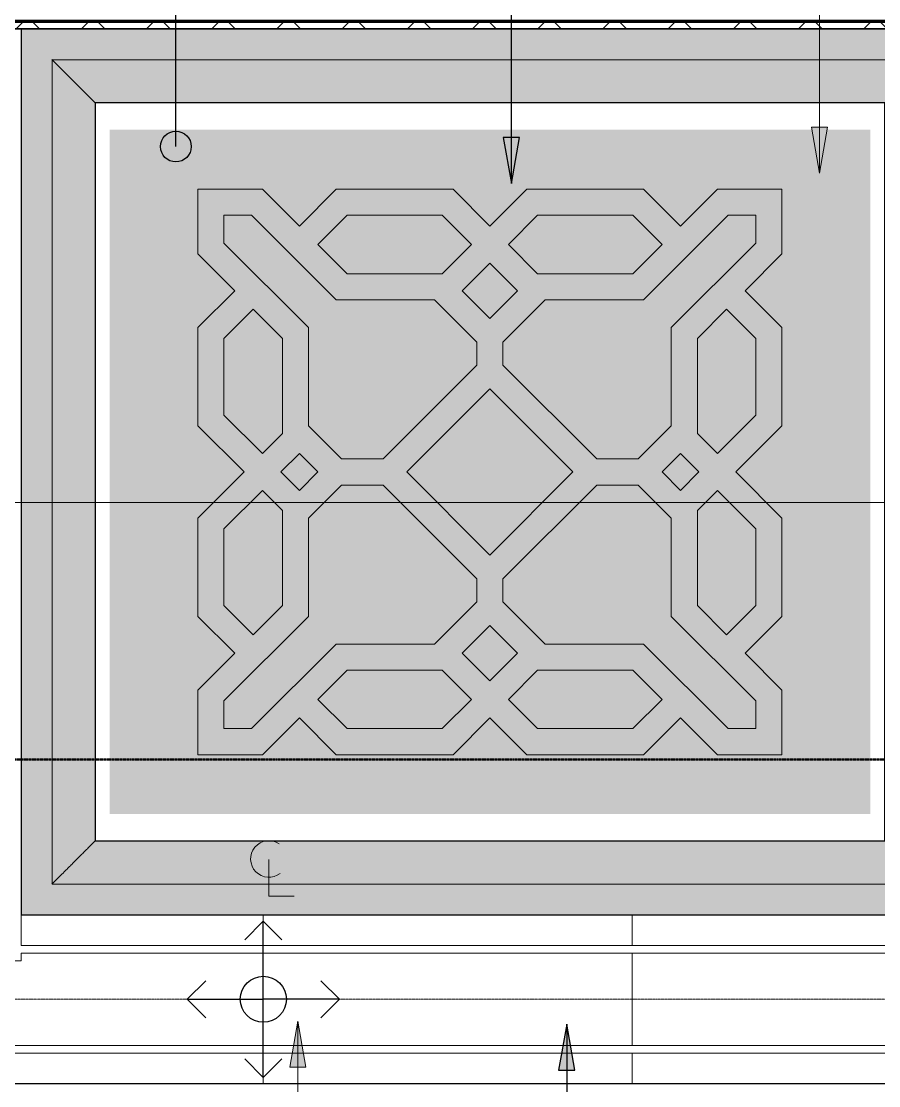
# Model space of a CAD drawing. Header units: millimetres. Extents: x -853432 to -773672, y -18171 to 22484.
# Drawn here: x -820357 to -814778, y 3016 to 9944 of the extents above; entities that cross this region are included whole.
import ezdxf
from ezdxf.xclip import XClip

# ---------------------------------------------------------------- set-up
doc = ezdxf.new("R2010")
doc.units = ezdxf.units.MM
doc.header["$XCLIPFRAME"] = 0
doc.linetypes.add('DPA_Grid _ Level 100', pattern=[10, 5.5, -1.6, 1.3, -1.6])
for name, color, linetype, lineweight in [('A-ANNO-NOTE', 3, 'Continuous', 25), ('A-CLNG-PATT', 2, 'Continuous', 9), ('A-GENM', 1, 'Continuous', 9), ('A-GLAZ-CURT', 2, 'Continuous', 9), ('A-ROOM-IDEN', 3, 'Continuous', 25), ('A-WALL', 5, 'Continuous', 35), ('A-WALL-FNSH', 2, 'Continuous', 35), ('A-WALL-PATT', 1, 'Continuous', 35), ('G-ANNO-SECL', 3, 'Continuous', 9), ('G-ANNO-TEXT', 3, 'Continuous', 9), ('S-GRID', 251, 'Continuous', 9), ('WALL-E', 2, 'Continuous', 35)]:
    doc.layers.add(name, color=color, linetype=linetype, lineweight=lineweight)
doc.layers.add('A11_ALU.SOLID SHEET', color=2, linetype='Continuous')

# ---------------------------------------------------------------- blocks, each defined once
blk = doc.blocks.new('Curved Concourse Ceiling7 - Curved Concourse Ceiling-12493190-4251-01 ENLARGED CONCOURSE LEVEL - REFLECTED CEILING PLAN - SHEET 2')
at = {"layer": 'A-GENM'}
h = blk.add_hatch(color=256, dxfattribs=at)
h.paths.add_polyline_path([(-814257.4, 4129), (-814257.4, 9894), (-820357.3, 9894), (-820357.3, 4129), (-815176.8, 4129)])
h.paths.add_polyline_path([(-814457.3, 4329), (-820157.3, 4329), (-820157.3, 9694), (-814457.3, 9694), (-814457.3, 4416.9)])
for points in [[(-820157.3, 4329), (-819877.3, 4609), (-819877.3, 9414), (-820157.3, 9694), (-820157.3, 4367.5)], [(-814737.3, 9414), (-814457.3, 9694), (-820157.3, 9694), (-819877.3, 9414), (-815176.8, 9414)], [(-814457.3, 4329), (-814457.3, 9694), (-814737.3, 9414), (-814737.3, 4609), (-814495.8, 4367.5)], [(-820157.3, 4329), (-814457.3, 4329), (-814737.3, 4609), (-819877.3, 4609), (-820140.7, 4345.6)]]:
    blk.add_hatch(color=256, dxfattribs=at).paths.add_polyline_path(points)
for p, q in [((-820357.3, 9894), (-820357.3, 4129)), ((-814257.3, 9894), (-820357.3, 9894)), ((-820357.3, 9894), (-820357.3, 4129)), ((-814257.3, 9894), (-820357.3, 9894)), ((-814257.3, 9894), (-814257.3, 4129)), ((-814257.3, 4129), (-814257.3, 9894)), ((-820157.3, 9694), (-820157.3, 4329)), ((-814457.3, 9694), (-820157.3, 9694)), ((-820157.3, 9694), (-820157.3, 4329)), ((-814457.3, 9694), (-820157.3, 9694)), ((-814457.3, 4329), (-814457.3, 9694)), ((-814457.3, 4329), (-814457.3, 9694)), ((-819877.3, 4609), (-819877.3, 9414)), ((-819877.3, 9414), (-814737.3, 9414)), ((-814737.3, 9414), (-819877.3, 9414)), ((-819877.3, 9414), (-819877.3, 4609)), ((-814737.3, 9414), (-814737.3, 4609)), ((-814737.3, 4609), (-814737.3, 9414)), ((-814737.3, 4609), (-819877.3, 4609)), ((-819877.3, 4609), (-814737.3, 4609)), ((-820157.3, 4329), (-814457.3, 4329)), ((-820157.3, 4329), (-814457.3, 4329)), ((-814257.3, 4129), (-820357.3, 4129)), ((-820357.3, 4129), (-814257.3, 4129))]:
    blk.add_line(p, q, dxfattribs=at)
for points, knots in [([(-820157.8, 9694.5), (-820145.4, 9682.1), (-820116.2, 9652.9), (-820077.1, 9613.8), (-820043.8, 9580.5), (-820021.6, 9558.3), (-819998.9, 9535.6), (-819975.6, 9512.3), (-819951.7, 9488.4), (-819919.3, 9456), (-819894.2, 9431), (-819877.3, 9414)], [0.5634623, 0.5634623, 0.5634623, 0.5634623, 0.6363636, 0.7272727, 0.7613636, 0.7954545, 0.8295455, 0.8636364, 0.8977273, 0.9318182, 1, 1, 1, 1]), ([(-814737.3, 9414), (-814720.3, 9430.9), (-814695.3, 9456), (-814663, 9488.4), (-814639.1, 9512.3), (-814615.7, 9535.6), (-814593, 9558.3), (-814570.9, 9580.5), (-814537.5, 9613.8), (-814498.4, 9652.9), (-814469.2, 9682.1), (-814456.8, 9694.5)], [-1, -1, -1, -1, -0.9318182, -0.8977273, -0.8636364, -0.8295455, -0.7954545, -0.7613636, -0.7272727, -0.6363636, -0.5634623, -0.5634623, -0.5634623, -0.5634623]), ([(-820157.8, 4328.5), (-820145.4, 4340.9), (-820116.2, 4370.1), (-820077.1, 4409.2), (-820043.8, 4442.6), (-820021.6, 4464.7), (-819998.9, 4487.4), (-819975.6, 4510.8), (-819951.7, 4534.6), (-819919.3, 4567.1), (-819894.3, 4592.1), (-819877.3, 4609)], [0.5634623, 0.5634623, 0.5634623, 0.5634623, 0.6363636, 0.7272727, 0.7613636, 0.7954545, 0.8295455, 0.8636364, 0.8977273, 0.9318182, 1, 1, 1, 1]), ([(-814456.8, 4328.5), (-814469.2, 4340.9), (-814498.5, 4370.1), (-814537.5, 4409.2), (-814570.9, 4442.6), (-814593, 4464.7), (-814615.7, 4487.4), (-814639.1, 4510.8), (-814662.9, 4534.6), (-814695.4, 4567), (-814720.4, 4592), (-814737.3, 4609)], [0.5634623, 0.5634623, 0.5634623, 0.5634623, 0.6363636, 0.7272727, 0.7613636, 0.7954545, 0.8295455, 0.8636364, 0.8977273, 0.9318182, 1, 1, 1, 1])]:
    blk.add_open_spline(points, degree=3, knots=knots, dxfattribs=at)
blk = doc.blocks.new('PP19 Single Pattern Feature Ceiling - Type 1-18940553-4251-01 ENLARGED CONCOURSE LEVEL - REFLECTED CEILING PLAN - SHEET 2')
at = {"layer": 'A-GENM'}
h = blk.add_hatch(color=256, dxfattribs=at)
h.paths.add_polyline_path([(42.3, -1692.2), (802, -1692.2), (1042.2, -1452.1), (1282.3, -1692.2), (1702.5, -1692.2), (1702.5, -1272), (1462.4, -1031.9), (1702.5, -791.8), (1702.5, -152.1), (1402.3, 148.1), (1702.5, 448.2), (1702.5, 1087.9), (1462.4, 1328.1), (1702.5, 1568.2), (1702.5, 1988.4), (1282.3, 1988.4), (1042.2, 1748.3), (802, 1988.4), (42.3, 1988.4), (-197.8, 1748.3), (-438, 1988.4), (-1197.7, 1988.4), (-1437.8, 1748.3), (-1678, 1988.4), (-2098.2, 1988.4), (-2098.2, 1568.2), (-1858, 1328.1), (-2098.2, 1087.9), (-2098.2, 448.2), (-1798, 148.1), (-2098.2, -152.1), (-2098.2, -791.8), (-1858, -1031.9), (-2098.2, -1272), (-2098.2, -1692.2), (-1678, -1692.2), (-1437.8, -1452.1), (-1197.7, -1692.2), (-438, -1692.2), (-197.8, -1452.1)])
h.paths.add_polyline_path([(112.6, -1522.4), (-77.8, -1332), (112.6, -1141.6), (731.7, -1141.6), (922.1, -1332), (731.7, -1522.4)])
h.paths.add_polyline_path([(1352.6, -1522.4), (802, -971.9), (162.3, -971.9), (-112.9, -696.6), (-112.9, -547.4), (497.6, 63.2), (766.9, 63.2), (982.1, -152.1), (982.1, -791.8), (1532.7, -1342.3), (1532.7, -1522.4)])
h.paths.add_polyline_path([(-508.3, -1522.4), (-1127.4, -1522.4), (-1317.8, -1332), (-1127.4, -1141.6), (-508.3, -1141.6), (-317.9, -1332)])
h.paths.add_polyline_path([(-1748.3, -1522.4), (-1928.4, -1522.4), (-1928.4, -1342.3), (-1377.8, -791.8), (-1377.8, -152.1), (-1162.6, 63.2), (-893.3, 63.2), (-282.7, -547.4), (-282.7, -696.6), (-558, -971.9), (-1197.7, -971.9), (-1376, -1150.1)])
h.paths.add_polyline_path([(-197.8, -1212), (-377.9, -1031.9), (-197.8, -851.8), (-17.8, -1031.9)])
h.paths.add_polyline_path([(1342.3, -911.8), (1151.9, -721.4), (1151.9, -102.3), (1282.3, 28), (1532.7, -222.4), (1532.7, -721.4)])
h.paths.add_polyline_path([(-1738, -911.8), (-1928.4, -721.4), (-1928.4, -222.4), (-1678, 28), (-1547.6, -102.3), (-1547.6, -721.4)])
h.paths.add_polyline_path([(-197.8, -392.2), (-738.1, 148.1), (-197.8, 688.3), (342.4, 148.1)])
h.paths.add_polyline_path([(1042.2, 28), (922.1, 148.1), (1042.2, 268.1), (1162.2, 148.1)])
h.paths.add_polyline_path([(-1437.8, 28), (-1557.9, 148.1), (-1437.8, 268.1), (-1317.8, 148.1), (-1376, 89.9)])
h.paths.add_polyline_path([(497.6, 233), (-112.9, 843.6), (-112.9, 992.7), (162.3, 1268), (802, 1268), (1352.6, 1818.6), (1532.7, 1818.6), (1532.7, 1638.5), (982.1, 1087.9), (982.1, 448.2), (766.9, 233)])
h.paths.add_polyline_path([(-893.3, 233), (-1162.6, 233), (-1377.8, 448.2), (-1377.8, 1087.9), (-1928.4, 1638.5), (-1928.4, 1818.6), (-1748.3, 1818.6), (-1197.7, 1268), (-558, 1268), (-282.7, 992.7), (-282.7, 843.6)])
h.paths.add_polyline_path([(1282.3, 268.1), (1151.9, 398.5), (1151.9, 1017.6), (1342.3, 1208), (1532.7, 1017.6), (1532.7, 518.6)])
h.paths.add_polyline_path([(-1678, 268.1), (-1928.4, 518.6), (-1928.4, 1017.6), (-1738, 1208), (-1547.6, 1017.6), (-1547.6, 398.5)])
h.paths.add_polyline_path([(-197.8, 1148), (-377.9, 1328.1), (-197.8, 1508.1), (-17.8, 1328.1)])
h.paths.add_polyline_path([(112.6, 1437.8), (-77.8, 1628.2), (112.6, 1818.6), (731.7, 1818.6), (922.1, 1628.2), (731.7, 1437.8)])
h.paths.add_polyline_path([(-1127.4, 1437.8), (-1317.8, 1628.2), (-1127.4, 1818.6), (-508.3, 1818.6), (-317.9, 1628.2), (-508.3, 1437.8)])
for p, q in [((-1678, 1988.4), (-2098.2, 1988.4)), ((-2098.2, 1988.4), (-2098.2, 1568.2)), ((-2098.2, 1568.2), (-2098.2, 1988.4)), ((-2098.2, 1988.4), (-1678, 1988.4)), ((-1437.8, 1748.3), (-1678, 1988.4)), ((-1678, 1988.4), (-1437.8, 1748.3)), ((-1197.7, 1988.4), (-1437.8, 1748.3)), ((-1437.8, 1748.3), (-1197.7, 1988.4)), ((-438, 1988.4), (-1197.7, 1988.4)), ((-1197.7, 1988.4), (-438, 1988.4)), ((-197.8, 1748.3), (-438, 1988.4)), ((-438, 1988.4), (-197.8, 1748.3)), ((42.3, 1988.4), (-197.8, 1748.3)), ((-197.8, 1748.3), (42.3, 1988.4)), ((802, 1988.4), (42.3, 1988.4)), ((42.3, 1988.4), (802, 1988.4)), ((1042.2, 1748.3), (802, 1988.4)), ((802, 1988.4), (1042.2, 1748.3)), ((1282.3, 1988.4), (1042.2, 1748.3)), ((1042.2, 1748.3), (1282.3, 1988.4)), ((1702.5, 1988.4), (1282.3, 1988.4)), ((1282.3, 1988.4), (1702.5, 1988.4)), ((1702.5, 1568.2), (1702.5, 1988.4)), ((1702.5, 1988.4), (1702.5, 1568.2)), ((-1928.4, 1638.5), (-1928.4, 1818.6)), ((-1928.4, 1818.6), (-1748.3, 1818.6)), ((-1748.3, 1818.6), (-1928.4, 1818.6)), ((-1928.4, 1818.6), (-1928.4, 1638.5)), ((-1748.3, 1818.6), (-1197.7, 1268)), ((-1197.7, 1268), (-1748.3, 1818.6)), ((-1317.8, 1628.2), (-1127.4, 1818.6)), ((-1127.4, 1818.6), (-1317.8, 1628.2)), ((-1127.4, 1818.6), (-508.3, 1818.6)), ((-508.3, 1818.6), (-1127.4, 1818.6)), ((-508.3, 1818.6), (-317.9, 1628.2)), ((-317.9, 1628.2), (-508.3, 1818.6)), ((-77.8, 1628.2), (112.6, 1818.6)), ((112.6, 1818.6), (-77.8, 1628.2)), ((112.6, 1818.6), (731.7, 1818.6)), ((731.7, 1818.6), (112.6, 1818.6)), ((731.7, 1818.6), (922.1, 1628.2)), ((922.1, 1628.2), (731.7, 1818.6)), ((802, 1268), (1352.6, 1818.6)), ((1352.6, 1818.6), (802, 1268)), ((1352.6, 1818.6), (1532.7, 1818.6)), ((1532.7, 1818.6), (1352.6, 1818.6)), ((1532.7, 1818.6), (1532.7, 1638.5)), ((1532.7, 1638.5), (1532.7, 1818.6)), ((-1377.8, 1087.9), (-1928.4, 1638.5)), ((-1928.4, 1638.5), (-1377.8, 1087.9)), ((-1127.4, 1437.8), (-1317.8, 1628.2)), ((-1317.8, 1628.2), (-1127.4, 1437.8)), ((-317.9, 1628.2), (-508.3, 1437.8)), ((-508.3, 1437.8), (-317.9, 1628.2)), ((112.6, 1437.8), (-77.8, 1628.2)), ((-77.8, 1628.2), (112.6, 1437.8)), ((922.1, 1628.2), (731.7, 1437.8)), ((731.7, 1437.8), (922.1, 1628.2)), ((1532.7, 1638.5), (982.1, 1087.9)), ((982.1, 1087.9), (1532.7, 1638.5)), ((-2098.2, 1568.2), (-1858, 1328.1)), ((-1858, 1328.1), (-2098.2, 1568.2)), ((1462.4, 1328.1), (1702.5, 1568.2)), ((1702.5, 1568.2), (1462.4, 1328.1)), ((-377.9, 1328.1), (-197.8, 1508.1)), ((-197.8, 1508.1), (-377.9, 1328.1)), ((-197.8, 1508.1), (-17.8, 1328.1)), ((-17.8, 1328.1), (-197.8, 1508.1)), ((-508.3, 1437.8), (-1127.4, 1437.8)), ((-1127.4, 1437.8), (-508.3, 1437.8)), ((731.7, 1437.8), (112.6, 1437.8)), ((112.6, 1437.8), (731.7, 1437.8)), ((-1858, 1328.1), (-2098.2, 1087.9)), ((-2098.2, 1087.9), (-1858, 1328.1)), ((-197.8, 1148), (-377.9, 1328.1)), ((-377.9, 1328.1), (-197.8, 1148)), ((-17.8, 1328.1), (-197.8, 1148)), ((-197.8, 1148), (-17.8, 1328.1)), ((1702.5, 1087.9), (1462.4, 1328.1)), ((1462.4, 1328.1), (1702.5, 1087.9)), ((-1197.7, 1268), (-558, 1268)), ((-558, 1268), (-1197.7, 1268)), ((-558, 1268), (-282.7, 992.7)), ((-282.7, 992.7), (-558, 1268)), ((-112.9, 992.7), (162.3, 1268)), ((162.3, 1268), (-112.9, 992.7)), ((162.3, 1268), (802, 1268)), ((802, 1268), (162.3, 1268)), ((-1928.4, 1017.6), (-1738, 1208)), ((-1738, 1208), (-1928.4, 1017.6)), ((-1738, 1208), (-1547.6, 1017.6)), ((-1547.6, 1017.6), (-1738, 1208)), ((1151.9, 1017.6), (1342.3, 1208)), ((1342.3, 1208), (1151.9, 1017.6)), ((1342.3, 1208), (1532.7, 1017.6)), ((1532.7, 1017.6), (1342.3, 1208)), ((-2098.2, 1087.9), (-2098.2, 448.2)), ((-2098.2, 448.2), (-2098.2, 1087.9)), ((-1377.8, 448.2), (-1377.8, 1087.9)), ((-1377.8, 1087.9), (-1377.8, 448.2)), ((982.1, 1087.9), (982.1, 448.2)), ((982.1, 448.2), (982.1, 1087.9)), ((1702.5, 448.2), (1702.5, 1087.9)), ((1702.5, 1087.9), (1702.5, 448.2)), ((-1928.4, 518.6), (-1928.4, 1017.6)), ((-1928.4, 1017.6), (-1928.4, 518.6)), ((-1547.6, 1017.6), (-1547.6, 398.5)), ((-1547.6, 398.5), (-1547.6, 1017.6)), ((-282.7, 992.7), (-282.7, 843.6)), ((-282.7, 843.6), (-282.7, 992.7)), ((-112.9, 843.6), (-112.9, 992.7)), ((-112.9, 992.7), (-112.9, 843.6)), ((1151.9, 398.5), (1151.9, 1017.6)), ((1151.9, 1017.6), (1151.9, 398.5)), ((1532.7, 1017.6), (1532.7, 518.6)), ((1532.7, 518.6), (1532.7, 1017.6)), ((-282.7, 843.6), (-893.3, 233)), ((-893.3, 233), (-282.7, 843.6)), ((497.6, 233), (-112.9, 843.6)), ((-112.9, 843.6), (497.6, 233)), ((-738.1, 148.1), (-197.8, 688.3)), ((-197.8, 688.3), (-738.1, 148.1)), ((-197.8, 688.3), (342.4, 148.1)), ((342.4, 148.1), (-197.8, 688.3)), ((-1678, 268.1), (-1928.4, 518.6)), ((-1928.4, 518.6), (-1678, 268.1)), ((1532.7, 518.6), (1282.3, 268.1)), ((1282.3, 268.1), (1532.7, 518.6)), ((-2098.2, 448.2), (-1798, 148.1)), ((-1798, 148.1), (-2098.2, 448.2)), ((-1162.6, 233), (-1377.8, 448.2)), ((-1377.8, 448.2), (-1162.6, 233)), ((982.1, 448.2), (766.9, 233)), ((766.9, 233), (982.1, 448.2)), ((1402.3, 148.1), (1702.5, 448.2)), ((1702.5, 448.2), (1402.3, 148.1)), ((-1547.6, 398.5), (-1678, 268.1)), ((-1678, 268.1), (-1547.6, 398.5)), ((1282.3, 268.1), (1151.9, 398.5)), ((1151.9, 398.5), (1282.3, 268.1)), ((-1557.9, 148.1), (-1437.8, 268.1)), ((-1437.8, 268.1), (-1557.9, 148.1)), ((-1437.8, 268.1), (-1317.8, 148.1)), ((-1317.8, 148.1), (-1437.8, 268.1)), ((-893.3, 233), (-1162.6, 233)), ((-1162.6, 233), (-893.3, 233)), ((766.9, 233), (497.6, 233)), ((497.6, 233), (766.9, 233)), ((922.1, 148.1), (1042.2, 268.1)), ((1042.2, 268.1), (922.1, 148.1)), ((1042.2, 268.1), (1162.2, 148.1)), ((1162.2, 148.1), (1042.2, 268.1)), ((-1798, 148.1), (-2098.2, -152.1)), ((-2098.2, -152.1), (-1798, 148.1)), ((-1437.8, 28), (-1557.9, 148.1)), ((-1557.9, 148.1), (-1437.8, 28)), ((-1317.8, 148.1), (-1437.8, 28)), ((-1437.8, 28), (-1317.8, 148.1)), ((-197.8, -392.2), (-738.1, 148.1)), ((-738.1, 148.1), (-197.8, -392.2)), ((342.4, 148.1), (-197.8, -392.2)), ((-197.8, -392.2), (342.4, 148.1)), ((1042.2, 28), (922.1, 148.1)), ((922.1, 148.1), (1042.2, 28)), ((1162.2, 148.1), (1042.2, 28)), ((1042.2, 28), (1162.2, 148.1)), ((1702.5, -152.1), (1402.3, 148.1)), ((1402.3, 148.1), (1702.5, -152.1)), ((-1928.4, -222.4), (-1678, 28)), ((-1678, 28), (-1928.4, -222.4)), ((-1678, 28), (-1547.6, -102.3)), ((-1547.6, -102.3), (-1678, 28)), ((-1377.8, -152.1), (-1162.6, 63.2)), ((-1162.6, 63.2), (-1377.8, -152.1)), ((-1162.6, 63.2), (-893.3, 63.2)), ((-893.3, 63.2), (-1162.6, 63.2)), ((-893.3, 63.2), (-282.7, -547.4)), ((-282.7, -547.4), (-893.3, 63.2)), ((-112.9, -547.4), (497.6, 63.2)), ((497.6, 63.2), (-112.9, -547.4)), ((497.6, 63.2), (766.9, 63.2)), ((766.9, 63.2), (497.6, 63.2)), ((766.9, 63.2), (982.1, -152.1)), ((982.1, -152.1), (766.9, 63.2)), ((1151.9, -102.3), (1282.3, 28)), ((1282.3, 28), (1151.9, -102.3)), ((1282.3, 28), (1532.7, -222.4)), ((1532.7, -222.4), (1282.3, 28)), ((-1547.6, -102.3), (-1547.6, -721.4)), ((-1547.6, -721.4), (-1547.6, -102.3)), ((1151.9, -721.4), (1151.9, -102.3)), ((1151.9, -102.3), (1151.9, -721.4)), ((-2098.2, -152.1), (-2098.2, -791.8)), ((-2098.2, -791.8), (-2098.2, -152.1)), ((-1377.8, -791.8), (-1377.8, -152.1)), ((-1377.8, -152.1), (-1377.8, -791.8)), ((982.1, -152.1), (982.1, -791.8)), ((982.1, -791.8), (982.1, -152.1)), ((1702.5, -791.8), (1702.5, -152.1)), ((1702.5, -152.1), (1702.5, -791.8)), ((-1928.4, -721.4), (-1928.4, -222.4)), ((-1928.4, -222.4), (-1928.4, -721.4)), ((1532.7, -222.4), (1532.7, -721.4)), ((1532.7, -721.4), (1532.7, -222.4)), ((-282.7, -547.4), (-282.7, -696.6)), ((-282.7, -696.6), (-282.7, -547.4)), ((-112.9, -696.6), (-112.9, -547.4)), ((-112.9, -547.4), (-112.9, -696.6)), ((-1738, -911.8), (-1928.4, -721.4)), ((-1928.4, -721.4), (-1738, -911.8)), ((-1547.6, -721.4), (-1738, -911.8)), ((-1738, -911.8), (-1547.6, -721.4)), ((-282.7, -696.6), (-558, -971.9)), ((-558, -971.9), (-282.7, -696.6)), ((162.3, -971.9), (-112.9, -696.6)), ((-112.9, -696.6), (162.3, -971.9)), ((1342.3, -911.8), (1151.9, -721.4)), ((1151.9, -721.4), (1342.3, -911.8)), ((1532.7, -721.4), (1342.3, -911.8)), ((1342.3, -911.8), (1532.7, -721.4)), ((-2098.2, -791.8), (-1858, -1031.9)), ((-1858, -1031.9), (-2098.2, -791.8)), ((-1928.4, -1342.3), (-1377.8, -791.8)), ((-1377.8, -791.8), (-1928.4, -1342.3)), ((982.1, -791.8), (1532.7, -1342.3)), ((1532.7, -1342.3), (982.1, -791.8)), ((1462.4, -1031.9), (1702.5, -791.8)), ((1702.5, -791.8), (1462.4, -1031.9)), ((-377.9, -1031.9), (-197.8, -851.8)), ((-197.8, -851.8), (-377.9, -1031.9)), ((-197.8, -851.8), (-17.8, -1031.9)), ((-17.8, -1031.9), (-197.8, -851.8)), ((-1858, -1031.9), (-2098.2, -1272)), ((-2098.2, -1272), (-1858, -1031.9)), ((-1197.7, -971.9), (-1748.3, -1522.4)), ((-1748.3, -1522.4), (-1197.7, -971.9)), ((-558, -971.9), (-1197.7, -971.9)), ((-1197.7, -971.9), (-558, -971.9)), ((-197.8, -1212), (-377.9, -1031.9)), ((-377.9, -1031.9), (-197.8, -1212)), ((-17.8, -1031.9), (-197.8, -1212)), ((-197.8, -1212), (-17.8, -1031.9)), ((802, -971.9), (162.3, -971.9)), ((162.3, -971.9), (802, -971.9)), ((1352.6, -1522.4), (802, -971.9)), ((802, -971.9), (1352.6, -1522.4)), ((1702.5, -1272), (1462.4, -1031.9)), ((1462.4, -1031.9), (1702.5, -1272)), ((-1317.8, -1332), (-1127.4, -1141.6)), ((-1127.4, -1141.6), (-1317.8, -1332)), ((-1127.4, -1141.6), (-508.3, -1141.6)), ((-508.3, -1141.6), (-1127.4, -1141.6)), ((-508.3, -1141.6), (-317.9, -1332)), ((-317.9, -1332), (-508.3, -1141.6)), ((-77.8, -1332), (112.6, -1141.6)), ((112.6, -1141.6), (-77.8, -1332)), ((112.6, -1141.6), (731.7, -1141.6)), ((731.7, -1141.6), (112.6, -1141.6)), ((731.7, -1141.6), (922.1, -1332)), ((922.1, -1332), (731.7, -1141.6)), ((-2098.2, -1272), (-2098.2, -1692.2)), ((-2098.2, -1692.2), (-2098.2, -1272)), ((1702.5, -1692.2), (1702.5, -1272)), ((1702.5, -1272), (1702.5, -1692.2)), ((-1928.4, -1522.4), (-1928.4, -1342.3)), ((-1928.4, -1342.3), (-1928.4, -1522.4)), ((-1127.4, -1522.4), (-1317.8, -1332)), ((-1317.8, -1332), (-1127.4, -1522.4)), ((-317.9, -1332), (-508.3, -1522.4)), ((-508.3, -1522.4), (-317.9, -1332)), ((112.6, -1522.4), (-77.8, -1332)), ((-77.8, -1332), (112.6, -1522.4)), ((922.1, -1332), (731.7, -1522.4)), ((731.7, -1522.4), (922.1, -1332)), ((1532.7, -1342.3), (1532.7, -1522.4)), ((1532.7, -1522.4), (1532.7, -1342.3)), ((-1678, -1692.2), (-1437.8, -1452.1)), ((-1437.8, -1452.1), (-1678, -1692.2)), ((-1437.8, -1452.1), (-1197.7, -1692.2)), ((-1197.7, -1692.2), (-1437.8, -1452.1)), ((-438, -1692.2), (-197.8, -1452.1)), ((-197.8, -1452.1), (-438, -1692.2)), ((-197.8, -1452.1), (42.3, -1692.2)), ((42.3, -1692.2), (-197.8, -1452.1)), ((802, -1692.2), (1042.2, -1452.1)), ((1042.2, -1452.1), (802, -1692.2)), ((1042.2, -1452.1), (1282.3, -1692.2)), ((1282.3, -1692.2), (1042.2, -1452.1)), ((-1748.3, -1522.4), (-1928.4, -1522.4)), ((-1928.4, -1522.4), (-1748.3, -1522.4)), ((-508.3, -1522.4), (-1127.4, -1522.4)), ((-1127.4, -1522.4), (-508.3, -1522.4)), ((731.7, -1522.4), (112.6, -1522.4)), ((112.6, -1522.4), (731.7, -1522.4)), ((1532.7, -1522.4), (1352.6, -1522.4)), ((1352.6, -1522.4), (1532.7, -1522.4)), ((-2098.2, -1692.2), (-1678, -1692.2)), ((-1678, -1692.2), (-2098.2, -1692.2)), ((-1197.7, -1692.2), (-438, -1692.2)), ((-438, -1692.2), (-1197.7, -1692.2)), ((42.3, -1692.2), (802, -1692.2)), ((802, -1692.2), (42.3, -1692.2)), ((1282.3, -1692.2), (1702.5, -1692.2)), ((1702.5, -1692.2), (1282.3, -1692.2))]:
    blk.add_line(p, q, dxfattribs=at)
blk = doc.blocks.new('M_Centreline - Centreline-12570908-4251-01 ENLARGED CONCOURSE LEVEL - REFLECTED CEILING PLAN - SHEET 2')
at = {"layer": 'A-ANNO-NOTE', "lineweight": 18}
for p, q in [((-0.011, 0.592), (-0.011, -1.789)), ((-0.011, -1.789), (1.619, -1.789))]:
    blk.add_line(p, q, dxfattribs=at)
blk.add_arc((-0.011, 0.627), 1.191, 55.77551, 308.03717, dxfattribs=at)
blk = doc.blocks.new('DPA_AN_Setting out - Center-8732820-4251-01 ENLARGED CONCOURSE LEVEL - REFLECTED CEILING PLAN - SHEET 2')
at = {"layer": 'A-ANNO-NOTE'}
for p, q in [((-1.206, 3.877), (0, 5.083)), ((1.206, 3.877), (0, 5.083)), ((0, 0), (0, 5.083)), ((-3.744, 1.206), (-4.95, 0)), ((3.744, 1.206), (4.95, 0)), ((-3.744, -1.206), (-4.95, 0)), ((-4.95, 0), (0, 0)), ((4.95, 0), (0, 0)), ((3.744, -1.206), (4.95, 0)), ((0, -5.083), (0, 0)), ((-1.206, -3.877), (0, -5.083)), ((1.206, -3.877), (0, -5.083))]:
    blk.add_line(p, q, dxfattribs=at)
blk.add_circle((0, 0), 1.5, dxfattribs=at)
blk = doc.blocks.new('DPA_AN_Section Line - UP-Left-16260802-4251-01 ENLARGED CONCOURSE LEVEL - REFLECTED CEILING PLAN - SHEET 2')
at = {"layer": 'A-ANNO-NOTE', "lineweight": 9}
blk.add_line((7.5, 0), (75, 0), dxfattribs=at)
blk = doc.blocks.new('*U2464')
at = {"layer": 'S-GRID', "linetype": 'DPA_Grid _ Level 100'}
blk.add_line((57000, 0), (-16649.5, 0), dxfattribs=at)
blk = doc.blocks.new('System Panel - DPA-AR_Metal Ceiling Rectangular Panel-13139259-4251-01 ENLARGED CONCOURSE LEVEL - REFLECTED CEILING PLAN - SHEET 2')
at = {"layer": 'A-GLAZ-CURT'}
for p, q in [((-832307.4, 3929), (-832307.4, 4129)), ((-832307.4, 4129), (-829907.4, 4129)), ((-829907.4, 4129), (-832307.4, 4129)), ((-832307.4, 4129), (-832307.4, 3929)), ((-829907.4, 4129), (-829907.4, 3929)), ((-829907.4, 3929), (-829907.4, 4129)), ((-829907.4, 3929), (-832307.4, 3929)), ((-832307.4, 3929), (-829907.4, 3929))]:
    blk.add_line(p, q, dxfattribs=at)
blk = doc.blocks.new('System Panel - DPA-AR_Metal Ceiling Rectangular Panel-V41-4251-01 ENLARGED CONCOURSE LEVEL - REFLECTED CEILING PLAN - SHEET 2')
at = {"layer": 'A-GLAZ-CURT'}
for p, q in [((-802857.4, 3229), (-804982.4, 3229)), ((-804982.4, 3229), (-804982.4, 3029)), ((-804982.4, 3029), (-804982.4, 3229)), ((-804982.4, 3229), (-802857.4, 3229)), ((-804982.4, 3029), (-802857.4, 3029)), ((-802857.4, 3029), (-804982.4, 3029))]:
    blk.add_line(p, q, dxfattribs=at)
blk = doc.blocks.new('System Panel - DPA-AR_Metal Ceiling Rectangular Panel-13152202-4251-01 ENLARGED CONCOURSE LEVEL - REFLECTED CEILING PLAN - SHEET 2')
at = {"layer": 'A-GLAZ-CURT'}
for p, q in [((-820357.4, 3829), (-821182.4, 3829)), ((-821182.4, 3829), (-821182.4, 3279)), ((-821182.4, 3279), (-821182.4, 3829)), ((-821182.4, 3829), (-820357.4, 3829)), ((-818782.4, 3879), (-820357.4, 3879)), ((-820357.4, 3879), (-820357.4, 3829)), ((-820357.4, 3829), (-820357.4, 3879)), ((-820357.4, 3879), (-818782.4, 3879)), ((-818782.4, 3279), (-818782.4, 3879)), ((-818782.4, 3879), (-818782.4, 3279)), ((-821182.4, 3279), (-818782.4, 3279)), ((-818782.4, 3279), (-821182.4, 3279))]:
    blk.add_line(p, q, dxfattribs=at)
blk = doc.blocks.new('System Panel - DPA-AR_Metal Ceiling Rectangular Panel-13139299-4251-01 ENLARGED CONCOURSE LEVEL - REFLECTED CEILING PLAN - SHEET 2')
at = {"layer": 'A-GLAZ-CURT'}
for p, q in [((-807382.4, 3879), (-809782.4, 3879)), ((-809782.4, 3879), (-809782.4, 3279)), ((-809782.4, 3279), (-809782.4, 3879)), ((-809782.4, 3879), (-807382.4, 3879)), ((-807382.4, 3279), (-807382.4, 3879)), ((-807382.4, 3879), (-807382.4, 3279)), ((-809782.4, 3279), (-807382.4, 3279)), ((-807382.4, 3279), (-809782.4, 3279))]:
    blk.add_line(p, q, dxfattribs=at)
blk = doc.blocks.new('System Panel - DPA-AR_Metal Ceiling Rectangular Panel-V42-4251-01 ENLARGED CONCOURSE LEVEL - REFLECTED CEILING PLAN - SHEET 2')
at = {"layer": 'A-GLAZ-CURT'}
for p, q in [((-802857.4, 3879), (-804982.4, 3879)), ((-804982.4, 3879), (-804982.4, 3279)), ((-804982.4, 3279), (-804982.4, 3879)), ((-804982.4, 3879), (-802857.4, 3879)), ((-804982.4, 3279), (-802857.4, 3279)), ((-802857.4, 3279), (-804982.4, 3279))]:
    blk.add_line(p, q, dxfattribs=at)
blk = doc.blocks.new('System Panel - DPA_Metal Ceiling Rectangular Panel-13152727-4251-01 ENLARGED CONCOURSE LEVEL - REFLECTED CEILING PLAN - SHEET 2')
at = {"layer": 'A-GLAZ-CURT'}
for p, q in [((-816382.4, 3929), (-816382.4, 4129)), ((-816382.4, 4129), (-814257.3, 4129)), ((-814257.3, 4129), (-816382.4, 4129)), ((-816382.4, 4129), (-816382.4, 3929)), ((-814257.4, 3929), (-816382.4, 3929)), ((-816382.4, 3929), (-814257.4, 3929))]:
    blk.add_line(p, q, dxfattribs=at)
blk = doc.blocks.new('System Panel - DPA-AR_Metal Ceiling Rectangular Panel-13152703-4251-01 ENLARGED CONCOURSE LEVEL - REFLECTED CEILING PLAN - SHEET 2')
at = {"layer": 'A-GLAZ-CURT'}
for p, q in [((-820357.4, 3929), (-820357.4, 4129)), ((-820357.4, 4129), (-818782.4, 4129)), ((-818782.4, 4129), (-820357.4, 4129)), ((-820357.4, 4129), (-820357.4, 3929)), ((-818782.4, 4129), (-818782.4, 3929)), ((-818782.4, 3929), (-818782.4, 4129)), ((-818782.4, 3929), (-820357.4, 3929)), ((-820357.4, 3929), (-818782.4, 3929))]:
    blk.add_line(p, q, dxfattribs=at)
blk = doc.blocks.new('*U634')
at = {"layer": 'A-GLAZ-CURT'}
for name, p in [('System Panel - DPA-AR_Metal Ceiling Rectangular Panel-13152703-4251-01 ENLARGED CONCOURSE LEVEL - REFLECTED CEILING PLAN - SHEET 2', (835882.4, -3579)), ('System Panel - DPA-AR_Metal Ceiling Rectangular Panel-13139259-4251-01 ENLARGED CONCOURSE LEVEL - REFLECTED CEILING PLAN - SHEET 2', (849407.4, -3579)), ('System Panel - DPA_Metal Ceiling Rectangular Panel-13152727-4251-01 ENLARGED CONCOURSE LEVEL - REFLECTED CEILING PLAN - SHEET 2', (835882.4, -3579)), ('System Panel - DPA-AR_Metal Ceiling Rectangular Panel-13152202-4251-01 ENLARGED CONCOURSE LEVEL - REFLECTED CEILING PLAN - SHEET 2', (835882.4, -3579)), ('System Panel - DPA-AR_Metal Ceiling Rectangular Panel-13139299-4251-01 ENLARGED CONCOURSE LEVEL - REFLECTED CEILING PLAN - SHEET 2', (826882.4, -3579)), ('System Panel - DPA-AR_Metal Ceiling Rectangular Panel-V42-4251-01 ENLARGED CONCOURSE LEVEL - REFLECTED CEILING PLAN - SHEET 2', (824482.4, -3579)), ('System Panel - DPA-AR_Metal Ceiling Rectangular Panel-V41-4251-01 ENLARGED CONCOURSE LEVEL - REFLECTED CEILING PLAN - SHEET 2', (824482.4, -3579))]:
    blk.add_blockref(name, p, dxfattribs=at)
at = {"layer": 'A-GLAZ-CURT', "extrusion": (0, 0, -1)}
for p in [(815207.4, -4479), (812807.4, -4479)]:
    blk.add_blockref('System Panel - DPA-AR_Metal Ceiling Rectangular Panel-13139259-4251-01 ENLARGED CONCOURSE LEVEL - REFLECTED CEILING PLAN - SHEET 2', p, dxfattribs=at)
blk = doc.blocks.new('*U1021')
for points in [[(0, 0), (6100, 0), (6100, 5765), (0, 5765)], [(480, 480), (5620, 480), (5620, 5285), (480, 5285)]]:
    blk.add_lwpolyline(points, close=True)
blk = doc.blocks.new('*U1213')
for points in [[(-4139.5, 6315), (-75674.9, 6315), (-75674.9, 550), (-4139.5, 550)], [(22690, -750), (19166.4, -750), (19116.4, -700), (18966.4, -550), (-101025.4, -550), (-101025.4, -6705), (-96300, -6705), (-96300, -7350), (-94497.6, -7350), (17250, -7350), (17250, -6850), (18300, -6850), (22690, -6850)]]:
    blk.add_lwpolyline(points, close=True)
blk.add_blockref('*U1021', (-75674.9, 550))

msp = doc.modelspace()

# ---------------------------------------------------------------- block references
at = {"layer": 'A11_ALU.SOLID SHEET'}
ref = msp.add_blockref('*U1213', (-744682.4, 3579), dxfattribs=at)
XClip(ref).set_block_clipping_path([(-104690.1238047112, -9620.0029952966), (-34092.6543255156, 14392.9971737705)])

# ---------------------------------------------------------------- next in the draw order: hatches: boundary and pattern name
at = {"layer": 'A-ANNO-NOTE'}
for points in [[(-817168.1, 8887.2), (-817115.3, 9187.2), (-817221, 9187.2)], [(-816808.1, 3416.5), (-816861, 3116.5), (-816755.2, 3116.5)]]:
    msp.add_hatch(color=256, dxfattribs=at).paths.add_polyline_path(points)
at = {"layer": 'A-CLNG-PATT', "lineweight": 25}
h = msp.add_hatch(dxfattribs=at)
h.set_pattern_fill('FP_7', color=256, style=0, pattern_type=2)
h.set_pattern_definition([(270.014, (-788918.88, -4496.98), (155.663, -155.587), [37.733, -273.517]), (270.014, (-788938.88, -4488.7), (155.663, -155.587), [46.017, -265.233]), (180.014, (-788872.85, -4554.7), (-155.663, 155.587), [46.017, -265.233]), (180.014, (-788881.14, -4534.7), (-155.663, 155.587), [37.733, -273.517]), (225.014, (-788865.2, -4518.77), (-155.663, 155.587), [22.539, -197.548]), (225.014, (-788851.06, -4532.9), (-155.663, 155.587), [30.823, -189.264]), (135.014, (-788829.26, -4554.7), (155.587, 155.663), [30.823, -189.264]), (135.014, (-788820.98, -4534.7), (155.587, 155.663), [22.539, -197.548]), (180.014, (-788783.25, -4534.68), (-155.663, 155.587), [37.733, -273.517]), (180.014, (-788783.24, -4554.68), (-155.663, 155.587), [46.017, -265.233]), (270.014, (-788763.26, -4488.66), (155.663, -155.587), [46.017, -265.233]), (270.014, (-788783.26, -4496.95), (155.663, -155.587), [37.733, -273.517]), (135.014, (-788783.26, -4496.95), (155.587, 155.663), [22.539, -197.548]), (135.014, (-788763.26, -4488.66), (155.587, 155.663), [30.823, -189.264]), (225.014, (-788763.27, -4445.07), (-155.663, 155.587), [30.823, -189.264]), (225.014, (-788783.27, -4436.8), (-155.663, 155.587), [22.539, -197.548]), (270.014, (-788783.28, -4399.06), (155.663, -155.587), [37.733, -273.517]), (270.014, (-788763.28, -4399.05), (155.663, -155.587), [46.017, -265.233]), (180.014, (-788783.28, -4379.06), (-155.663, 155.587), [46.017, -265.233]), (180.014, (-788783.28, -4399.06), (-155.663, 155.587), [37.733, -273.517]), (225.014, (-788821.01, -4399.07), (-155.663, 155.587), [22.539, -197.548]), (225.014, (-788829.3, -4379.07), (-155.663, 155.587), [30.823, -189.264]), (315.014, (-788872.9, -4379.08), (155.587, 155.663), [30.823, -189.264]), (315.014, (-788881.17, -4399.08), (155.587, 155.663), [22.539, -197.548]), (180.014, (-788881.17, -4399.08), (-155.663, 155.587), [37.733, -273.517]), (180.014, (-788872.89, -4379.08), (-155.663, 155.587), [46.017, -265.233]), (270.014, (-788938.9, -4399.1), (155.663, -155.587), [46.017, -265.233]), (270.014, (-788918.9, -4399.09), (155.663, -155.587), [37.733, -273.517]), (315.014, (-788918.9, -4436.82), (155.587, 155.663), [22.539, -197.548]), (315.014, (-788938.9, -4445.11), (155.587, 155.663), [30.823, -189.264]), (225.014, (-788917.1, -4466.9), (-155.663, 155.587), [30.823, -189.264]), (225.014, (-788902.95, -4481.04), (-155.663, 155.587), [22.539, -197.548]), (225.014, (-788865.23, -4415.02), (-155.663, 155.587), [53.362, -166.725]), (225.014, (-788851.08, -4429.15), (-155.663, 155.587), [53.362, -166.725]), (225.014, (-788813.34, -4466.88), (-155.663, 155.587), [53.362, -166.725]), (225.014, (-788799.2, -4481.02), (-155.663, 155.587), [53.362, -166.725]), (315.014, (-788902.95, -4481.04), (155.587, 155.663), [53.362, -166.725]), (315.014, (-788888.8, -4466.9), (155.587, 155.663), [53.362, -166.725]), (135.014, (-788813.34, -4466.88), (155.587, 155.663), [53.362, -166.725]), (135.014, (-788799.2, -4452.73), (155.587, 155.663), [53.362, -166.725])])
h.paths.add_polyline_path([(-819589.2, 4784), (-814832.3, 4784), (-814832.3, 9239), (-819782.3, 9239), (-819782.3, 4784)])
h.paths.add_polyline_path([(-817067.9, 5170.3), (-817308, 5410.4), (-817548.1, 5170.3), (-818307.9, 5170.3), (-818548, 5410.4), (-818788.1, 5170.3), (-819208.3, 5170.3), (-819208.3, 5590.5), (-818968.2, 5830.6), (-819208.3, 6070.7), (-819208.3, 6710.4), (-818908.1, 7010.6), (-819208.3, 7310.7), (-819208.3, 7950.4), (-818968.2, 8190.5), (-819208.3, 8430.6), (-819208.3, 8850.8), (-818788.1, 8850.8), (-818548, 8610.7), (-818307.9, 8850.8), (-817548.1, 8850.8), (-817308, 8610.7), (-817067.9, 8850.8), (-816308.1, 8850.8), (-816068, 8610.7), (-815827.9, 8850.8), (-815407.7, 8850.8), (-815407.7, 8430.6), (-815647.8, 8190.5), (-815407.7, 7950.4), (-815407.7, 7310.7), (-815707.8, 7010.6), (-815407.7, 6710.4), (-815407.7, 6070.7), (-815647.8, 5830.6), (-815407.7, 5590.5), (-815407.7, 5170.3), (-815827.9, 5170.3), (-816068, 5410.4), (-816308.1, 5170.3), (-816997.5, 5170.3)])
h.paths.add_polyline_path([(-816612.5, 5340.1), (-816378.4, 5340.1), (-816188, 5530.4), (-816378.4, 5720.8), (-816997.5, 5720.8), (-817187.9, 5530.4), (-816997.5, 5340.1), (-816947.8, 5340.1)])
h.paths.add_polyline_path([(-815577.4, 5340.1), (-815577.4, 5520.1), (-816128, 6070.7), (-816128, 6710.4), (-816343.3, 6925.7), (-816612.5, 6925.7), (-817223.1, 6315.1), (-817223.1, 6165.9), (-816947.8, 5890.6), (-816308.1, 5890.6), (-815757.5, 5340.1), (-815647.8, 5340.1)])
h.paths.add_polyline_path([(-818003.5, 5340.1), (-817618.4, 5340.1), (-817428, 5530.4), (-817618.4, 5720.8), (-818237.5, 5720.8), (-818427.9, 5530.4), (-818237.5, 5340.1)])
h.paths.add_polyline_path([(-818858.4, 5340.1), (-818307.9, 5890.6), (-817668.1, 5890.6), (-817392.9, 6165.9), (-817392.9, 6315.1), (-818003.5, 6925.7), (-818272.7, 6925.7), (-818487.9, 6710.4), (-818487.9, 6070.7), (-819038.5, 5520.1), (-819038.5, 5340.1), (-818968.2, 5340.1)])
h.paths.add_polyline_path([(-817308, 5650.5), (-817127.9, 5830.6), (-817308, 6010.7), (-817488.1, 5830.6), (-817383, 5725.5)])
h.paths.add_polyline_path([(-815767.8, 5950.6), (-815577.4, 6141), (-815577.4, 6640.1), (-815827.9, 6890.5), (-815958.2, 6760.1), (-815958.2, 6141), (-815887.9, 6070.7)])
h.paths.add_polyline_path([(-818848.1, 5950.6), (-818657.7, 6141), (-818657.7, 6760.1), (-818788.1, 6890.5), (-819038.5, 6640.1), (-819038.5, 6141), (-818858.4, 5960.9)])
h.paths.add_polyline_path([(-817308, 6470.3), (-816767.7, 7010.6), (-817308, 7550.8), (-817848.2, 7010.6), (-817392.9, 6555.2)])
h.paths.add_polyline_path([(-816068, 6890.5), (-815947.9, 7010.6), (-816068, 7130.6), (-816188, 7010.6), (-816103.1, 6925.7)])
h.paths.add_polyline_path([(-818548, 6890.5), (-818427.9, 7010.6), (-818548, 7130.6), (-818668, 7010.6), (-818583.1, 6925.7)])
h.paths.add_polyline_path([(-816343.3, 7095.4), (-816128, 7310.7), (-816128, 7950.4), (-815577.4, 8501), (-815577.4, 8681.1), (-815757.5, 8681.1), (-816308.1, 8130.5), (-816947.8, 8130.5), (-817223.1, 7855.2), (-817223.1, 7706), (-816612.5, 7095.4)])
h.paths.add_polyline_path([(-818003.5, 7095.4), (-817392.9, 7706), (-817392.9, 7855.2), (-817668.1, 8130.5), (-818307.9, 8130.5), (-818858.4, 8681.1), (-819038.5, 8681.1), (-819038.5, 8501), (-818487.9, 7950.4), (-818487.9, 7310.7), (-818272.7, 7095.4)])
h.paths.add_polyline_path([(-815827.9, 7130.6), (-815577.4, 7381), (-815577.4, 7880.1), (-815767.8, 8070.5), (-815958.2, 7880.1), (-815958.2, 7261), (-815947.9, 7250.7)])
h.paths.add_polyline_path([(-818788.1, 7130.6), (-818657.7, 7261), (-818657.7, 7880.1), (-818848.1, 8070.5), (-819038.5, 7880.1), (-819038.5, 7381), (-818845.6, 7188.2)])
h.paths.add_polyline_path([(-817308, 8010.4), (-817127.9, 8190.5), (-817308, 8370.6), (-817488.1, 8190.5), (-817383, 8085.5)])
h.paths.add_polyline_path([(-816378.4, 8300.3), (-816188, 8490.7), (-816378.4, 8681.1), (-816997.5, 8681.1), (-817187.9, 8490.7), (-816997.5, 8300.3), (-816839.8, 8300.3)])
h.paths.add_polyline_path([(-818237.5, 8300.3), (-817618.4, 8300.3), (-817428, 8490.7), (-817618.4, 8681.1), (-818237.5, 8681.1), (-818427.9, 8490.7), (-818307.9, 8370.6)])
at = {"layer": 'A-ROOM-IDEN'}
h = msp.add_hatch(color=256, dxfattribs=at)
edge = h.paths.add_edge_path()
edge.add_arc((-819351.7, 9128.6), 100, 0, 360)
at = {"layer": 'A-WALL-PATT', "lineweight": 9}
h = msp.add_hatch(dxfattribs=at)
h.set_pattern_fill('FP_4', color=256, style=0, pattern_type=2)
h.set_pattern_definition([(45, (0, 0), (-212.13203, 212.13203), []), (135, (0, 0), (-212.13203, -212.13203), [])])
h.paths.add_polyline_path([(-786107.4, 9894), (-786107.4, 9944), (-820407.4, 9944), (-820407.4, 9894), (-787599.7, 9894)])
at = {"layer": 'G-ANNO-TEXT'}
for points in [[(-815163.6, 8955.7), (-815110.7, 9255.7), (-815216.5, 9255.7)], [(-818558.1, 3435.9), (-818611, 3135.9), (-818505.2, 3135.9)]]:
    msp.add_hatch(color=7, dxfattribs=at).paths.add_polyline_path(points)

# ---------------------------------------------------------------- next in the draw order: linework, layer by layer
at = {"layer": 'A-ANNO-NOTE'}
for p, q in [((-817168.1, 8887.2), (-817168.1, 17949)), ((-817115.3, 9187.2), (-817221, 9187.2)), ((-817221, 9187.2), (-817168.1, 8887.2)), ((-817168.1, 8887.2), (-817115.3, 9187.2)), ((-816808.1, 3416.5), (-816861, 3116.5)), ((-816755.2, 3116.5), (-816808.1, 3416.5)), ((-816808.1, 3416.5), (-816808.1, -10818.3)), ((-816861, 3116.5), (-816755.2, 3116.5))]:
    msp.add_line(p, q, dxfattribs=at)
at = {"layer": 'A-ROOM-IDEN'}
msp.add_line((-819351.7, 9128.6), (-819351.7, 15866.7), dxfattribs=at)
msp.add_circle((-819351.7, 9128.6), 100, dxfattribs=at)
at = {"layer": 'A-WALL', "color": 7, "lineweight": 70}
msp.add_line((-820407.4, 9944), (-786107.4, 9944), dxfattribs=at)
at = {"layer": 'A-WALL-FNSH', "color": 250}
msp.add_line((-786107.4, 9894), (-820407.4, 9894), dxfattribs=at)
at = {"layer": 'G-ANNO-SECL', "linetype": 'DPA_Grid _ Level 100', "lineweight": 50}
msp.add_line((-851328.4, 5139.9), (-777536.2, 5139.9), dxfattribs=at)
at = {"layer": 'G-ANNO-TEXT', "color": 10}
for p, q in [((-815163.6, 8955.7), (-815163.6, 17998.6)), ((-815110.7, 9255.7), (-815216.5, 9255.7)), ((-815216.5, 9255.7), (-815163.6, 8955.7)), ((-815163.6, 8955.7), (-815110.7, 9255.7)), ((-818558.1, 3435.9), (-818611, 3135.9)), ((-818505.2, 3135.9), (-818558.1, 3435.9)), ((-818558.1, 3435.9), (-818558.1, -10961.5)), ((-818611, 3135.9), (-818505.2, 3135.9))]:
    msp.add_line(p, q, dxfattribs=at)
at = {"layer": 'WALL-E'}
msp.add_line((-818182.4, 9894), (-788182.4, 9894), dxfattribs=at)

# ---------------------------------------------------------------- next in the draw order: block references
for name in ['*U2464', '*U634']:
    msp.add_blockref(name, (-835882.4, 3579))
at = {"layer": 'A-ANNO-NOTE', "xscale": 100, "yscale": 100, "zscale": 100, "rotation": 180}
msp.add_blockref('DPA_AN_Section Line - UP-Left-16260802-4251-01 ENLARGED CONCOURSE LEVEL - REFLECTED CEILING PLAN - SHEET 2', (-813482.5, 6813.1), dxfattribs=at)
at = {"layer": 'A-ANNO-NOTE', "xscale": 100, "yscale": 100, "zscale": 100}
for name, p in [('M_Centreline - Centreline-12570908-4251-01 ENLARGED CONCOURSE LEVEL - REFLECTED CEILING PLAN - SHEET 2', (-818744.7, 4429)), ('DPA_AN_Setting out - Center-8732820-4251-01 ENLARGED CONCOURSE LEVEL - REFLECTED CEILING PLAN - SHEET 2', (-818782.4, 3579))]:
    msp.add_blockref(name, p, dxfattribs=at)
at = {"layer": 'A-GENM'}
for name, p in [('Curved Concourse Ceiling7 - Curved Concourse Ceiling-12493190-4251-01 ENLARGED CONCOURSE LEVEL - REFLECTED CEILING PLAN - SHEET 2', (0, 0)), ('PP19 Single Pattern Feature Ceiling - Type 1-18940553-4251-01 ENLARGED CONCOURSE LEVEL - REFLECTED CEILING PLAN - SHEET 2', (-817110.1, 6862.5))]:
    msp.add_blockref(name, p, dxfattribs=at)

doc.saveas('drawing.dxf')
